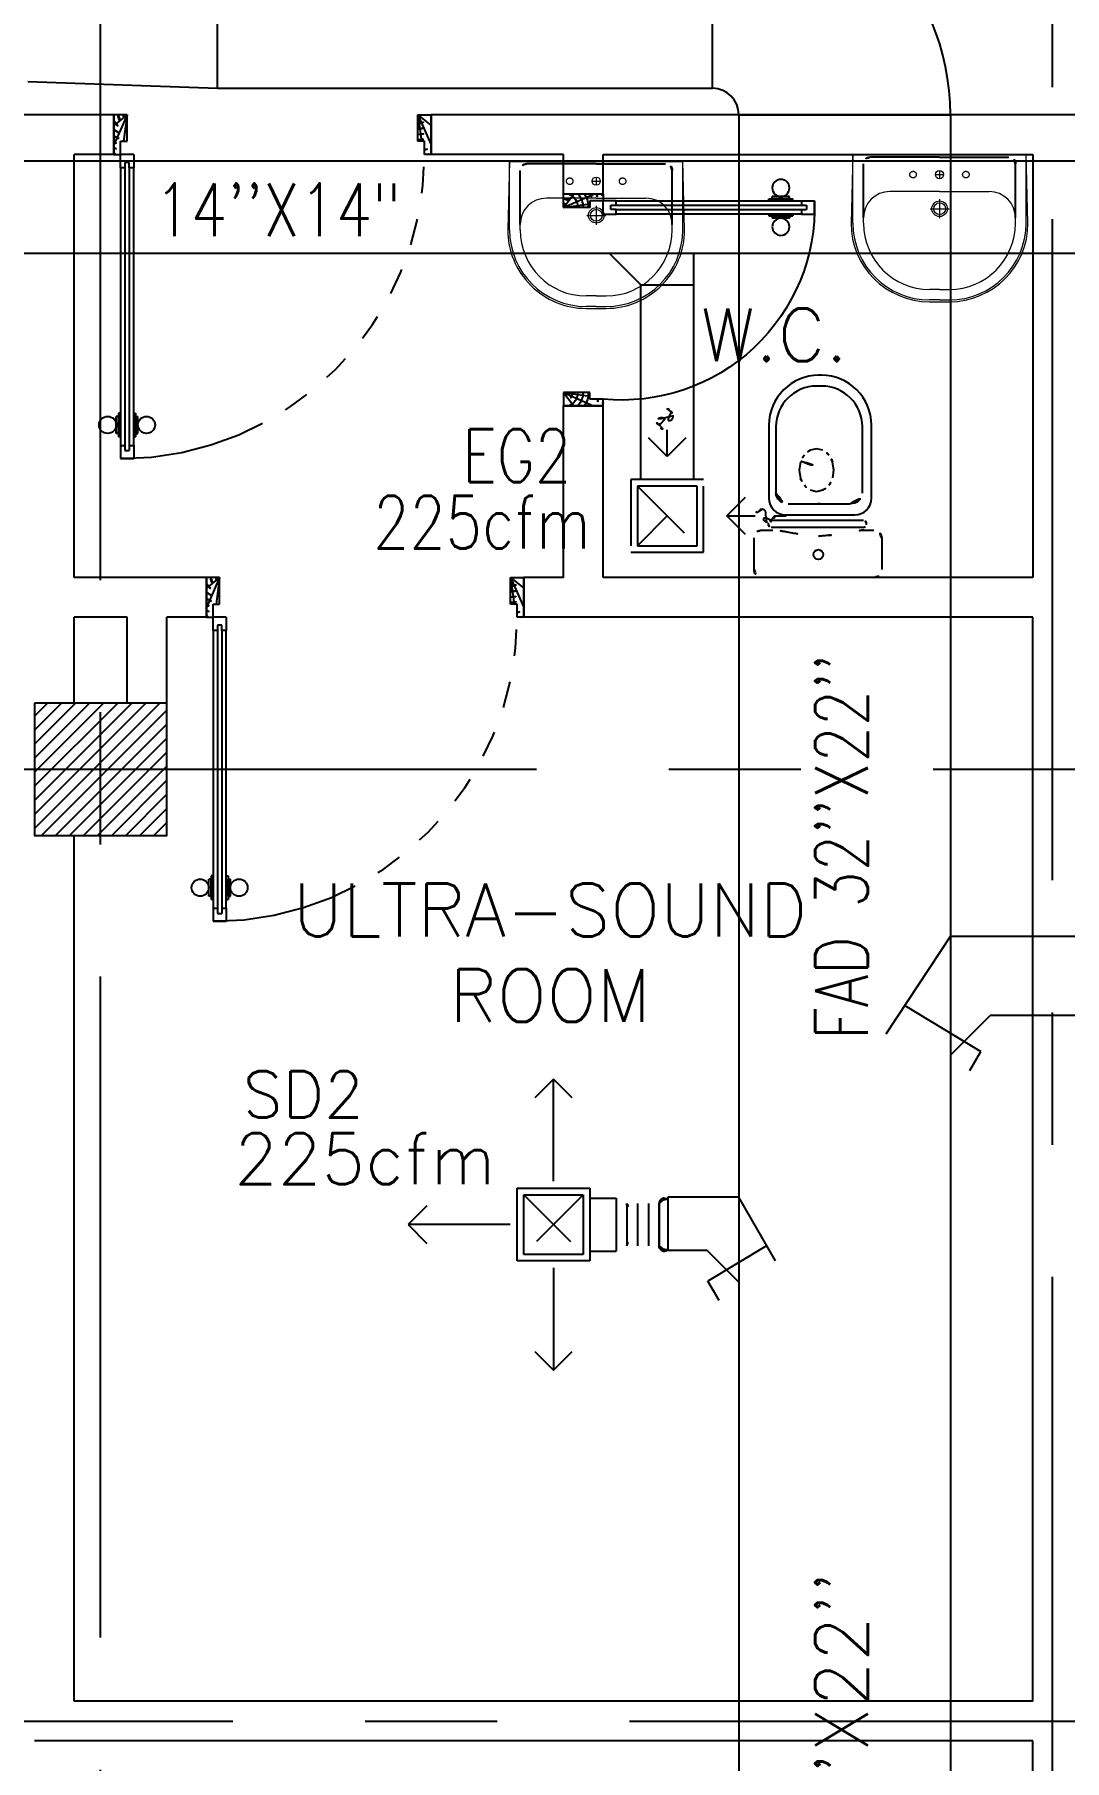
# Model space of a CAD drawing. Extents: x 417866230.2 to 417866327.8, y 43498045.5 to 43498135.4.
# Drawn here: x 417866259.55 to 417866263.44, y 43498103.77 to 43498110.3 of the extents above; entities that cross this region are included whole.
import ezdxf
from ezdxf.enums import TextEntityAlignment as Align

# ---------------------------------------------------------------- set-up
doc = ezdxf.new("R2010")
doc.units = 0
doc.header["$MEASUREMENT"] = 0
for name, pattern in [('CENTERX2', [4, 2.5, -0.5, 0.5, -0.5]), ('DASHED', [0.75, 0.5, -0.25]), ('HIDDEN', [0.375, 0.25, -0.125])]:
    doc.linetypes.add(name, pattern=pattern)
doc.layers.get('0').update_dxf_attribs({"linetype": 'CONTINUOUS'})
for name, color, linetype in [('AXES', 11, 'CENTERX2'), ('COL', 9, 'CONTINUOUS'), ('DOOR', 9, 'CONTINUOUS'), ('DUCT', 6, 'CONTINUOUS'), ('EXDUCT', 10, 'CONTINUOUS'), ('FIX', 9, 'CONTINUOUS'), ('HAT', 12, 'CONTINUOUS'), ('M-AC-FLEX', 3, 'CONTINUOUS'), ('M-EGU.', 2, 'CONTINUOUS'), ('RM-NAME', 9, 'CONTINUOUS'), ('SCD', 2, 'CONTINUOUS'), ('SUNI-FUR', 9, 'CONTINUOUS'), ('WALL', 4, 'CONTINUOUS')]:
    doc.layers.add(name, color=color, linetype=linetype)
doc.styles.add('ROMANS', font='ROMANS.shx', dxfattribs={"width": 0.6})

# ---------------------------------------------------------------- blocks, each defined once
blk = doc.blocks.new('RM1')
at = {"layer": 'RM-NAME', "style": 'ROMANS'}
for tag, p in [('ROOMNAME1', (0, 323.8095238059759)), ('ROOMNAME2', (0, 0))]:
    blk.add_attdef(tag, text='', height=200, dxfattribs=at).set_placement(p, align=Align.MIDDLE)
blk = doc.blocks.new('*X106')
at = {"color": 0}
for p, q in [((39289.62768756539, 55941.99238450858), (39763.20795319424, 56415.57265013744)), ((39289.62768756539, 55995.02539309757), (39710.17494460525, 56415.57265013744)), ((39289.62768756538, 56048.05840168655), (39657.14193601626, 56415.57265013744)), ((39289.62768756538, 56101.09141027555), (39604.10892742727, 56415.57265013744)), ((39289.62768756538, 56154.12441886454), (39551.07591883828, 56415.57265013744)), ((39289.62768756537, 56207.15742745352), (39498.04291024929, 56415.57265013744)), ((39289.62768756537, 56260.19043604251), (39445.0099016603, 56415.57265013744)), ((39289.62768756536, 56313.2234446315), (39391.9768930713, 56415.57265013744)), ((39289.62768756536, 56366.25645322049), (39338.94388448232, 56415.57265013744)), ((39316.24096178324, 55915.57265013744), (39789.6276875653, 56388.9593759195)), ((39369.27397037223, 55915.57265013744), (39789.62768756531, 56335.92636733052)), ((39422.30697896122, 55915.57265013744), (39789.62768756531, 56282.89335874153)), ((39475.33998755021, 55915.57265013744), (39789.62768756531, 56229.86035015254)), ((39528.3729961392, 55915.57265013744), (39789.62768756531, 56176.82734156356)), ((39581.40600472819, 55915.57265013744), (39789.62768756532, 56123.79433297456)), ((39634.43901331718, 55915.57265013744), (39789.62768756532, 56070.76132438557)), ((39687.47202190617, 55915.57265013744), (39789.62768756532, 56017.72831579659)), ((39740.50503049517, 55915.57265013744), (39789.62768756533, 55964.6953072076))]:
    blk.add_line(p, q, dxfattribs=at)
blk = doc.blocks.new('COL50')
at = {"layer": 'COL'}
blk.add_lwpolyline([(-249.9999999999709, 250), (-249.9999999999418, -250), (250, -250), (249.9999999999709, 250)], close=True, dxfattribs=at)
blk = doc.blocks.new('A$C3CD36B94')
at = {"layer": 'DOOR', "color": 0, "linetype": 'ByBlock'}
for p, q in [((105.9309976578224, 950.4272783513879), (55.93099765782245, 950.4272783513879)), ((55.93099765782245, 800.4272783513879), (55.93099765782245, 950.4272783513879)), ((105.9309976578224, 850.4272783513879), (105.9309976578224, 950.4272783513879)), ((805.9309976578297, 950.4272783484776), (855.9309976578297, 950.4272783484776)), ((805.9309976578297, 850.4272783484776), (805.9309976578297, 950.4272783484776)), ((855.9309976578297, 800.4272783484776), (855.9309976578297, 950.4272783484776)), ((855.9309976578297, 950.4272783484776), (855.9309976578297, 800.4272783484776)), ((80.93099765782245, 850.4272783513879), (105.9309976578224, 850.4272783513879)), ((80.93099765782245, 800.4272783513879), (80.93099765782245, 850.4272783513879)), ((830.9309976578297, 850.4272783484776), (805.9309976578297, 850.4272783484776)), ((830.9309976578297, 800.4272783484776), (830.9309976578297, 850.4272783484776)), ((55.93099765782245, 800.4272783513879), (80.93099765782245, 800.4272783513879)), ((130.9309976578224, 800.4272783513879), (80.93099765782245, 800.4272783513879)), ((80.93099765782245, 750.4272783513879), (80.93099765782245, 800.4272783513879)), ((130.9309976578224, 800.4272783513879), (130.9309976578224, 750.4272783513879)), ((855.9309976578297, 800.4272783484776), (830.9309976578297, 800.4272783484776)), ((97.93099765782245, 750.4272783513879), (80.93099765782245, 750.4272783513879)), ((113.9309976578224, 770.4272783513879), (97.93099765782245, 770.4272783513879)), ((97.93099765782245, 770.4272783513879), (97.93099765782245, 750.4272783513879)), ((113.9309976578224, 750.4272783513879), (113.9309976578224, 770.4272783513879)), ((130.9309976578224, 750.4272783513879), (113.9309976578224, 750.4272783513879)), ((64.7309976577817, 95.3848211299919), (64.7309976577817, 160.1848211299803)), ((73.7309976577817, 160.1848211299803), (64.7309976577817, 160.1848211299803)), ((73.7309976577817, 172.7848211299861), (73.7309976577817, 82.78482112998608)), ((80.93099765782245, 172.7848211299861), (73.7309976577817, 172.7848211299861)), ((73.7309976577817, 95.3848211299919), (73.7309976577817, 160.1848211299803)), ((130.9309976578224, 172.7848211299861), (138.1309976578632, 172.7848211299861)), ((138.1309976578632, 172.7848211299861), (138.1309976578632, 82.78482112998608)), ((138.1309976578632, 95.3848211299919), (138.1309976578632, 160.1848211299803)), ((138.1309976578632, 160.1848211299803), (147.1309976578632, 160.1848211299803)), ((147.1309976578632, 95.3848211299919), (147.1309976578632, 160.1848211299803)), ((73.7309976577817, 95.3848211299919), (64.7309976577817, 95.3848211299919)), ((80.93099765782245, 82.78482112998608), (73.7309976577817, 82.78482112998608)), ((130.9309976578224, 82.78482112998608), (138.1309976578632, 82.78482112998608)), ((138.1309976578632, 95.3848211299919), (147.1309976578632, 95.3848211299919)), ((80.93099765782245, 50.42727835138794), (80.93099765782245, 0.4272783513879403)), ((80.93099765782245, 50.42727835138794), (97.93099765779334, 50.42727835138794)), ((130.9309976578224, 0.4272783513879403), (80.93099765782245, 0.4272783513879403)), ((80.93099765782245, 0.4272783513879403), (130.9309976578224, 0.4272783513879403)), ((97.93099765779334, 50.42727835138794), (97.93099765779334, 30.42727835138794)), ((97.93099765782245, 30.42727835138794), (113.9309976578224, 30.42727835138794)), ((113.9309976578224, 50.42727835138794), (113.9309976578224, 30.42727835138794)), ((113.9309976578224, 50.42727835138794), (130.9309976578224, 50.42727835138794)), ((130.9309976578224, 50.42727835138794), (130.9309976572986, 0.4272783513588365))]:
    blk.add_line(p, q, dxfattribs=at)
at = {"layer": 'DOOR', "color": 9, "linetype": 'ByBlock'}
for p, q in [((105.9309976578224, 950.4272783513879), (55.93099765782245, 910.2815440355334)), ((105.9309976578224, 950.4272783513879), (55.93099765782245, 836.7173483589431)), ((105.9309976578224, 950.4272783513879), (92.5737116143282, 850.4272783513879)), ((805.9309976578297, 950.4272783484776), (819.288283701324, 850.4272783484776)), ((805.9309976578297, 950.4272783484776), (855.9309976578297, 836.7173483560327)), ((805.9309976578297, 950.4272783484776), (855.9309976578297, 910.2815440326231))]:
    blk.add_line(p, q, dxfattribs=at)
at = {"layer": 'DOOR', "linetype": 'ByBlock'}
for p, q in [((80.93099765782245, 750.4272783513879), (80.93099765782245, 50.42727835138794)), ((97.93099765782245, 750.4272783513879), (97.93099765779334, 50.42727835138794)), ((113.9309976578224, 750.4272783513879), (113.9309976578224, 50.42727835138794)), ((130.9309976578224, 50.42727835138794), (130.9309976578224, 750.4272783513879))]:
    blk.add_line(p, q, dxfattribs=at)
at = {"layer": 'DOOR', "color": 0, "linetype": 'ByBlock'}
for centre in [(32.40005344280507, 127.7848211299861), (179.4619418727816, 127.7848211299861)]:
    blk.add_circle(centre, 32.39999999998526, dxfattribs=at)
at = {"layer": 'DOOR', "color": 9, "linetype": 'ByBlock'}
for centre, radius, start, end in [((105.9309976578224, 950.4272783513879), 54.40195781277725, 203.2073828919768, 270), ((105.9309976578224, 950.4272783513879), 34.40195781277725, 180, 270), ((105.9309976578224, 950.4272783513879), 14.40195781277725, 180, 270), ((805.9309976578297, 950.4272783484776), 34.40195781277725, 270, 0), ((805.9309976578297, 950.4272783484776), 14.40195781277725, 270, 0), ((805.9309976578297, 950.4272783484776), 54.40195781277725, 270, 336.7926171080232), ((105.9309976578224, 950.4272783513879), 74.40195781277725, 227.776426416831, 270), ((105.9309976578224, 950.4272783513879), 94.40195781277725, 238.0181880330829, 270), ((805.9309976578297, 950.4272783484776), 74.40195781277725, 270, 312.223573583169), ((805.9309976578297, 950.4272783484776), 94.40195781277725, 270, 301.9818119669171), ((105.9309976578224, 950.4272783513879), 114.4019578127773, 244.083841882062, 257.3774258712913), ((105.9309976578224, 950.4272783513879), 134.4019578127773, 248.1598493930305, 259.2800236451594), ((105.9309976578224, 950.4272783513879), 154.4019578127773, 251.1052885492919, 256.2857707775487), ((805.9309976578297, 950.4272783484776), 134.4019578127773, 280.7199763548406, 291.8401506069695), ((805.9309976578297, 950.4272783484776), 154.4019578127773, 283.7142292224513, 288.894711450708)]:
    blk.add_arc(centre, radius, start, end, dxfattribs=at)
at = {"layer": 'DOOR', "linetype": 'HIDDEN', "ltscale": 0.5}
blk.add_arc((105.9309976578152, 728.5522783511387), 728.5540581347677, 268.0335354317036, 5.661685100076586, dxfattribs=at)
blk = doc.blocks.new('DOOR100')
at = {"layer": 'DOOR', "color": 7, "linetype": 'ByBlock'}
for p, q in [((-75.00000000011642, 1250), (-74.99999999959255, 1300.000000000029)), ((-75.00000000011642, 1300), (-25.00000000011642, 1300)), ((-25.00000000011642, 1300), (-75.00000000011642, 1300)), ((-58.00000000011642, 1250), (-75.00000000011642, 1250)), ((-58.00000000011642, 1250), (-58.00000000011642, 1270)), ((-42.00000000011642, 1270), (-58.00000000011642, 1270)), ((-42.00000000011642, 1250), (-42.00000000011642, 1270)), ((-25.00000000011642, 1250), (-42.00000000011642, 1250)), ((-25.00000000011642, 1250), (-25.00000000011642, 1300)), ((-91.20000000018626, 1205.042457221396), (-91.20000000018626, 1140.242457221408)), ((-82.20000000018626, 1205.042457221396), (-91.20000000018626, 1205.042457221396)), ((-82.20000000018626, 1127.642457221402), (-82.20000000018626, 1217.642457221402)), ((-75.00000000011642, 1217.642457221402), (-82.20000000018626, 1217.642457221402)), ((-82.20000000018626, 1205.042457221396), (-82.20000000018626, 1140.242457221408)), ((-25.00000000011642, 1217.642457221402), (-17.80000000004657, 1217.642457221402)), ((-17.80000000004657, 1127.642457221402), (-17.80000000004657, 1217.642457221402)), ((-17.80000000004657, 1205.042457221396), (-17.80000000004657, 1140.242457221408)), ((-17.80000000004657, 1205.042457221396), (-8.800000000046566, 1205.042457221396)), ((-8.800000000046566, 1205.042457221396), (-8.800000000046566, 1140.242457221408)), ((-82.20000000018626, 1140.242457221408), (-91.20000000018626, 1140.242457221408)), ((-75.00000000011642, 1127.642457221402), (-82.20000000018626, 1127.642457221402)), ((-25.00000000011642, 1127.642457221402), (-17.80000000004657, 1127.642457221402)), ((-17.80000000004657, 1140.242457221408), (-8.800000000046566, 1140.242457221408)), ((-75, 200), (-58, 200)), ((-75, 150), (-75, 200)), ((-58, 200), (-58, 180)), ((-42, 200), (-25, 200)), ((-42, 180), (-42, 200)), ((-25, 200), (-25, 150)), ((-1200, 0), (-1200, 150)), ((-1200, 150), (-1175, 150)), ((-1200, 150), (-1200, 0)), ((-1175, 150), (-1175, 100)), ((-75, 150), (-25, 150)), ((-58, 180), (-42, 180)), ((0, 150), (-25, 150)), ((-25, 150), (-25, 100)), ((0, 0), (0, 150)), ((0, 150), (0, 0)), ((-1150, 0), (-1200, 113.7099299924448)), ((-1175, 100), (-1150, 100)), ((-1150, 0), (-1163.357286043465, 100)), ((-1150, 100), (-1150, 0)), ((-50, 0), (0, 113.7099299924448)), ((-50, 100), (-50, 0)), ((-50, 0), (-36.64271395653486, 100)), ((-25, 100), (-50, 100)), ((-1150, 0), (-1200, 40.1457343158545)), ((-1150, 0), (-1200, 0)), ((-50, 0), (0, 40.1457343158545)), ((-50, 0), (0, 0))]:
    blk.add_line(p, q, dxfattribs=at)
at = {"layer": 'DOOR', "linetype": 'ByBlock'}
for p, q in [((-75.00000000011642, 1250), (-75, 200)), ((-58, 200), (-58.00000000011642, 1250)), ((-42, 200), (-42.00000000011642, 1250)), ((-25, 200), (-25.00000000011642, 1250))]:
    blk.add_line(p, q, dxfattribs=at)
at = {"layer": 'DOOR', "color": 7, "linetype": 'ByBlock'}
for centre in [(-123.5309442150756, 1172.642457221402), (23.53094421490096, 1172.642457221402)]:
    blk.add_circle(centre, 32.39999999998526, dxfattribs=at)
at = {"layer": 'DOOR', "linetype": 'HIDDEN', "ltscale": 0.5}
blk.add_arc((-24.99999999965075, 149.9999999994106), 1150.000000000618, 90, 179.9999999995831, dxfattribs=at)
at = {"layer": 'DOOR', "color": 7, "linetype": 'ByBlock'}
for centre, radius, start, end in [((-1150, 0), 154.4019578127773, 103.7142292212167, 108.8947114515936), ((-1150, 0), 134.4019578127773, 100.7199763555959, 111.8401506085482), ((-50, 0), 134.4019578127773, 68.15984939145177, 79.28002364440412), ((-50, 0), 154.4019578127773, 71.10528854840643, 76.28577077878333), ((-1150, 0), 94.40195781277725, 90, 121.981811965689), ((-1150, 0), 74.40195781277725, 90, 132.2235735847074), ((-50, 0), 94.40195781277725, 58.01818803431096, 90), ((-50, 0), 74.40195781277725, 47.7764264152926, 90), ((-50, 0), 114.4019578127773, 64.0838418833441, 77.3774258719247), ((-1150, 0), 54.40195781277725, 90, 156.7926171089788), ((-1150, 0), 34.40195781277725, 90, 180), ((-1150, 0), 14.40195781277725, 90, 180), ((-50, 0), 54.40195781277725, 23.20738289102122, 90), ((-50, 0), 34.40195781277725, 0, 90), ((-50, 0), 14.40195781277725, 0, 90)]:
    blk.add_arc(centre, radius, start, end, dxfattribs=at)
blk = doc.blocks.new('A$C49F1192B')
at = {"layer": 'DOOR', "color": 0, "linetype": 'ByBlock', "xscale": -1, "rotation": 270}
blk.add_blockref('DOOR100', (4.404137143865228e-05, 1200.000004766945), dxfattribs=at)
blk = doc.blocks.new('2')
at = {"layer": 'SUNI-FUR', "linetype": 'Continuous'}
for p, q in [((0.01586993300588802, 0.7240514631848782), (-0.003399953944608569, 0.7240514631848782)), ((0.01369644649093971, 0.7649965465534478), (0.004058061924297363, 0.7649965465534478)), ((-0.1849419380305335, 0.5759965465404093), (-0.1849419380305335, 0.2998392476001754)), ((-0.1587213195743971, 0.5701514632091857), (-0.1587213195743971, 0.3197364169755019)), ((0.1683485673856921, 0.3197364169755019), (0.1683485673856921, 0.5701514632091857)), ((0.2026964464457706, 0.2998392476001754), (0.2026964464457706, 0.5759965465404093)), ((-0.004991667286958545, 0.4871901184669696), (-0.02923569548875093, 0.4813353547360748)), ((0.0192523609730415, 0.4813353547360748), (-0.004991667286958545, 0.4871901184669696)), ((-0.06511995132314041, 0.438015078951139), (-0.07027529674815014, 0.406353022379335)), ((-0.07027529674815014, 0.406353022379335), (-0.06511995132314041, 0.3746909658657387)), ((0.06029196223244071, 0.406353022379335), (0.05513661680743098, 0.438015078951139)), ((0.05651881080120802, 0.37721454288112), (0.06029196223244071, 0.406353022379335)), ((-0.02923569548875093, 0.3313706900808029), (-0.004991667286958545, 0.3255159262917005)), ((-0.004991667286958545, 0.3255159262917005), (0.0192523609730415, 0.3313706900808029)), ((-0.1129236490814947, 0.279236416972708), (0.008447733765933663, 0.279236416972708)), ((0.001179514045361429, 0.279236416972708), (0.1225508969509974, 0.279236416972708)), ((0.008447733765933663, 0.279236416972708), (0.001179514045361429, 0.279236416972708)), ((-0.1863134838058613, 0.1994426814489998), (-0.1863134838058613, 0.207623072899878)), ((-0.1763134838547558, 0.2176230729091913), (0.1723799708415754, 0.2176230729091913)), ((-0.1219419380649924, 0.2368392476346344), (0.008877254207618535, 0.2368392476346344)), ((0.008877254207618535, 0.2368392476346344), (0.1396964464802295, 0.2368392476346344)), ((0.1823799708508886, 0.207623072899878), (0.1823799708508886, 0.1994426814489998)), ((-0.2413386335829273, 0.03000000002793968), (-0.2413386335829273, 0.1497556719114073)), ((-0.2113386335549876, 0.1797556718811393), (-0.1698514077579603, 0.1797556718811393)), ((0.1723799708415754, 0.1894426814396866), (-0.1763134838547558, 0.1894426814396866)), ((0.174295628850814, 0.1797556718811393), (0.2113386335549876, 0.1797556718811393)), ((0.174295628850814, 0.1797556718811393), (0.174295628850814, 0.1797556718811393)), ((0.2413386335829273, 0.1497556719114073), (0.2413386335829273, 0.03000000002793968)), ((0.2113386335549876, 0), (-0.2113386335549876, 0))]:
    blk.add_line(p, q, dxfattribs=at)
blk.add_circle((0.001867319806478918, 0.08715154903620714), 0.01844911948801631, dxfattribs=at)
for centre, radius, start, end in [((0.004058061982505023, 0.5759965465185815), 0.188999999999993, 90, 180), ((-0.004821319540496916, 0.5701514631873579), 0.1539000000000073, 90, 180), ((0.01369644649093971, 0.5759965465185815), 0.188999999999993, 0, 90), ((0.01444856740999967, 0.5701514631873579), 0.153899999999993, 0, 90), ((0.01262005895841867, 0.4120097413324402), 0.08197430562132146, 141.0758329047702, 161.5040472320808), ((0.001867319806478918, 0.4206935990150669), 0.06815291695187498, 117.1531819109067, 141.0758329047702), ((-0.01185065426398069, 0.4206935990150669), 0.0681529169518555, 38.92416709522983, 62.84681808909329), ((-0.0226033934741281, 0.4120097413324402), 0.08197430562146578, 18.49595276791924, 38.92416709522983), ((-0.007398245914373547, 0.5367156304782839), 0.1117393783794824, 239.4233663566973, 302.9161928242899), ((0.01262005895841867, 0.4006963034407818), 0.08197430562123757, 198.4959527679192, 218.9241670952298), ((0.001867319806478918, 0.3920124456999474), 0.06815291695181107, 218.9241670952298, 242.8468180890933), ((-0.01185065426398069, 0.3920124456999474), 0.06815291695186233, 297.1531819109067, 321.0758329047702), ((-0.02891512861242518, 0.4057936288081692), 0.09008730301880828, 321.0758329047702, 341.5040472320808), ((-0.1219419380067848, 0.2998392475783476), 0.06299999999998818, 180, 270), ((-0.1155724843265489, 0.3223852521987283), 0.04323006255685492, 183.512884218924, 273.5128842222272), ((0.1251997321960516, 0.3223852521987283), 0.0432300625568558, 266.4871157777728, 356.4871157810761), ((0.1396964464802295, 0.2998392475783476), 0.06300000000000239, 270, 0), ((-0.1763134837965481, 0.2076230728780502), 0.009999999999990905, 90, 180), ((-0.1763134837965481, 0.1994426814271719), 0.009999999999990905, 180, 270), ((0.1723799708415754, 0.2076230728780502), 0.009999999999990905, 0, 90), ((0.1723799708415754, 0.1994426814271719), 0.009999999999990905, 270, 0), ((-0.2113386335549876, 0.1497556718895794), 0.03000000000000114, 90, 180), ((-0.201495008834172, -0.2522749031413696), 0.4331878752279706, 79.75351724643748, 85.81091440166185), ((0.07455921586370096, 1.126039995382598), 0.9726108583208661, 258.1938418534581, 265.7347367246473), ((-0.0701149947126396, 1.126039995382598), 0.9726108583213001, 274.2652632753527, 281.8061581465419), ((0.2059392299852334, -0.2522749031413696), 0.4331878752279718, 94.18908559833814, 100.2464827535625), ((0.2113386336131953, 0.1497556718895794), 0.03000000000000114, 0, 90), ((-0.2113386335549876, 0.0300000000061118), 0.03000000000000114, 180, 270), ((0.2113386336131953, 0.0300000000061118), 0.03000000000000114, 270, 0)]:
    blk.add_arc(centre, radius, start, end, dxfattribs=at)
blk = doc.blocks.new('LAV-003')
at = {"layer": 'FIX', "linetype": 'ByBlock'}
blk.add_line((-327.5, -25), (327.5, -25), dxfattribs=at)
at = {"layer": 'FIX', "linetype": 'Continuous', "lineweight": 20}
for p, q in [((-327.5, -285), (-327.5, -25)), ((327.5, -285), (327.5, -25)), ((0, -165), (-187.4999999999418, -165)), ((0, -165), (187.4999999999418, -165)), ((-287.5, -284.9999999999854), (-287.4999999999418, -264.9999999998545)), ((287.5, -284.9999999999854), (287.4999999999418, -264.9999999998545)), ((0, -535), (-37.5, -535)), ((0, -575), (-37.5, -575)), ((0, -535), (37.5, -535)), ((0, -575), (37.5, -575))]:
    blk.add_line(p, q, dxfattribs=at)
at = {"layer": 'FIX', "linetype": 'ByBlock', "ltscale": 0.3}
for p, q in [((-287.4999999999418, -264.999999999709), (-287.499999999709, -59.99999999749707)), ((-5.820766091346741e-11, -34.99999999755528), (-262.499999999709, -34.99999999752617)), ((5.820766091346741e-11, -34.99999999755528), (262.499999999709, -34.99999999752617)), ((287.4999999999418, -264.999999999709), (287.499999999709, -59.99999999749707))]:
    blk.add_line(p, q, dxfattribs=at)
at = {"layer": 'FIX', "lineweight": 20}
for p, q in [((-15.61226091062417, -100.9398738824166), (15.48742383631179, -100.9398738824166)), ((-2.491287887096405e-08, -85.39003150164353), (-2.491287887096405e-08, -116.4897162631896))]:
    blk.add_line(p, q, dxfattribs=at)
at = {"layer": 'FIX', "linetype": 'DASHED', "lineweight": 20, "ltscale": 0.04}
for p, q in [((0, -193.8699674672098), (0, -266.1300325327902)), ((-35.66062099515693, -230.4694115376333), (36.59944407042349, -230.4694115376333))]:
    blk.add_line(p, q, dxfattribs=at)
at = {"layer": 'FIX', "linetype": 'Continuous', "lineweight": 20}
blk.add_lwpolyline([(294.805849117809, -25.00000000005821), (-5.820766091346741e-11, -25), (-327.5, -25), (-334.5, -284.9999999999854, 0.414213562373095), (-37.5, -582), (0, -581.9999999982538), (37.5, -582, 0.414213562373095), (334.5, -285), (327.5, -25), (5.820766091346741e-11, -25)], format="xyb", dxfattribs=at)
at = {"layer": 'FIX', "linetype": 'HIDDEN', "lineweight": 20, "ltscale": 0.05}
for centre in [(-100, -100.9398738824166), (99.99999997508712, -100.9398738824166)]:
    blk.add_circle(centre, 12.43987389819046, dxfattribs=at)
at = {"layer": 'FIX', "lineweight": 20}
for centre, radius in [((-2.491287887096405e-08, -100.9398738824166), 15.54984237273808), ((0.4694115376332775, -230), 29.5), ((0.4694115376332775, -230), 22.5)]:
    blk.add_circle(centre, radius, dxfattribs=at)
at = {"layer": 'FIX', "linetype": 'ByBlock', "ltscale": 0.3}
for centre, start, end in [((-262.499999999709, -59.99999999752617), 90, 180), ((262.499999999709, -59.99999999752617), 0, 90)]:
    blk.add_arc(centre, 25, start, end, dxfattribs=at)
at = {"layer": 'FIX', "linetype": 'Continuous', "lineweight": 20}
for centre, radius, start, end in [((-187.4999999999418, -265), 100, 90, 180), ((187.4999999999418, -265), 100, 0, 90), ((-37.5, -285), 290, 180, 270), ((-37.5, -285), 250, 180, 270), ((37.5, -285), 290, 270, 0), ((37.5, -285), 250, 270, 0)]:
    blk.add_arc(centre, radius, start, end, dxfattribs=at)

msp = doc.modelspace()

# ---------------------------------------------------------------- linework, layer by layer
at = {"layer": 'AXES'}
for p, q in [((417866259.7968633, 43498056.23778734), (417866259.7968633, 43498134.71525928)), ((417866263.3968632, 43498063.10208099), (417866263.3968632, 43498121.92208099)), ((417866230.9454184, 43498107.52208099), (417866300.0368633, 43498107.52208099)), ((417866241.7968633, 43498103.92208099), (417866300.0368633, 43498103.92208099))]:
    msp.add_line(p, q, dxfattribs=at)
at = {"layer": 'DUCT'}
for p, q in [((417866260.2383368, 43498110.09765045), (417866260.2383368, 43498110.89765044)), ((417866262.110471, 43498110.09765045), (417866262.110471, 43498110.89765044)), ((417866259.5211831, 43498110.12265044), (417866260.2383368, 43498110.09765045)), ((417866260.2383368, 43498110.09765045), (417866262.110471, 43498110.09765045)), ((417866262.210471, 43498109.99765044), (417866262.210471, 43498099.04440077)), ((417866262.210471, 43498109.99765044), (417866263.010471, 43498109.99708098)), ((417866263.010471, 43498109.99765044), (417866263.010471, 43498102.77776992)), ((417866263.010471, 43498106.89046623), (417866262.7665043, 43498106.51981664)), ((417866263.010471, 43498106.89046624), (417866265.649501, 43498106.89046624)), ((417866262.8380715, 43498106.62854615), (417866263.1259345, 43498106.45476548)), ((417866263.010471, 43498106.44046624), (417866263.160471, 43498106.59046624)), ((417866265.649501, 43498106.59046624), (417866263.160471, 43498106.59046624)), ((417866263.0842894, 43498106.38263413), (417866263.1259345, 43498106.45476548)), ((417866261.9413524, 43498105.90334464), (417866261.9413524, 43498105.70334464)), ((417866262.2093183, 43498105.90334464), (417866261.9413524, 43498105.90334464)), ((417866262.2093183, 43498105.90334464), (417866262.348411, 43498105.66242898)), ((417866261.9413524, 43498105.70334464), (417866262.0893183, 43498105.70334464)), ((417866262.2093183, 43498105.58334464), (417866262.0893183, 43498105.70334464)), ((417866262.3154811, 43498105.71946525), (417866262.0938548, 43498105.5856711)), ((417866262.1354998, 43498105.51353975), (417866262.0938548, 43498105.5856711))]:
    msp.add_line(p, q, dxfattribs=at)
for radius in [0.9, 0.1]:
    msp.add_arc((417866262.110471, 43498109.99765044), radius, 0, 90, dxfattribs=at)
at = {"layer": 'EXDUCT', "linetype": 'Continuous'}
for p, q in [((417866255.8500507, 43498109.82367202), (417866265.0176368, 43498109.82367202)), ((417866255.8500507, 43498109.47367202), (417866265.0176368, 43498109.47367202)), ((417866261.719877, 43498109.47367202), (417866261.8398771, 43498109.35367202)), ((417866262.0398771, 43498108.61757416), (417866262.0398771, 43498109.47367202)), ((417866261.8398771, 43498108.61757416), (417866261.8398771, 43498109.35367202)), ((417866261.8398771, 43498109.35367202), (417866262.039877, 43498109.35367202))]:
    msp.add_line(p, q, dxfattribs=at)
at = {"layer": 'M-AC-FLEX', "color": 11}
for p, q in [((417866261.7868359, 43498105.8802355), (417866261.7868359, 43498105.72013991)), ((417866261.8275694, 43498105.8802355), (417866261.8275694, 43498105.72013991)), ((417866261.8275695, 43498105.8802355), (417866261.8275695, 43498105.72013991)), ((417866261.8683028, 43498105.8802355), (417866261.8683028, 43498105.72013991)), ((417866261.8683031, 43498105.8802355), (417866261.8683031, 43498105.72013991)), ((417866261.9090366, 43498105.8802355), (417866261.9090366, 43498105.72013991)), ((417866261.9090366, 43498105.8802355), (417866261.9090366, 43498105.72013991)), ((417866261.9090399, 43498105.71978281), (417866261.9090399, 43498105.87987842)), ((417866261.9090399, 43498105.71978281), (417866261.9090399, 43498105.87987842))]:
    msp.add_line(p, q, dxfattribs=at)
at = {"layer": 'M-AC-FLEX'}
for points in [[(417866261.7468099, 43498105.87951102, 0.004509969774748916), (417866261.7468132, 43498105.87987842, -1.018005099723095), (417866261.7868325, 43498105.87987842)], [(417866261.7868359, 43498105.87951102, -0.004509969774748916), (417866261.7868325, 43498105.87987842, 1.018005099723095), (417866261.7468132, 43498105.87987842)], [(417866261.7868357, 43498105.8802355, 1), (417866261.8275693, 43498105.8802355, -0.9999999999999997), (417866261.868303, 43498105.8802355)], [(417866261.8275693, 43498105.8802355, -1), (417866261.868303, 43498105.8802355)], [(417866261.9090367, 43498105.8802355, -1), (417866261.868303, 43498105.8802355, 0.9999999999999997), (417866261.8275693, 43498105.8802355)], [(417866261.868303, 43498105.8802355, 1), (417866261.8275693, 43498105.8802355)], [(417866261.9090366, 43498105.87951102, 0.004509976148642391), (417866261.9090398, 43498105.87987842, -0.6306858945346684), (417866261.9413524, 43498105.89602011, -0.6306858945346684)], [(417866261.9413524, 43498105.89602011, 0.6306858945346684), (417866261.9090398, 43498105.87987842)], [(417866261.7868357, 43498105.8802355, 0.4123322109656019), (417866261.8070717, 43498105.85986914, 0.4123322109656019)], [(417866261.8275693, 43498105.8802355, -1), (417866261.7868357, 43498105.8802355)], [(417866261.868303, 43498105.8802355, 1), (417866261.9090367, 43498105.8802355)], [(417866261.74681, 43498105.72013991, 0.9998379277357049), (417866261.7868357, 43498105.71942573)], [(417866261.74681, 43498105.72013991, 0.9998379277357049), (417866261.7868357, 43498105.71942573)], [(417866261.7868357, 43498105.72013991, -0.9998379277357049), (417866261.74681, 43498105.71942573)], [(417866261.7868357, 43498105.72013991, -0.9998379277357049), (417866261.74681, 43498105.71942573)], [(417866261.7868359, 43498105.72015021, 0.004509969774748916), (417866261.7868325, 43498105.71978282, -0.008922227067377475), (417866261.7868325, 43498105.71906864)], [(417866261.7868357, 43498105.71942573, 0.004461024754221227), (417866261.7868325, 43498105.71978282)], [(417866261.7868325, 43498105.71978282, -0.008922204748517097), (417866261.7868325, 43498105.71906864)], [(417866261.7868357, 43498105.71942573, 0.004461024754221227), (417866261.7868325, 43498105.71978282)], [(417866261.7868357, 43498105.72013991, -1), (417866261.8275693, 43498105.72013991, 0.9999999999999997), (417866261.868303, 43498105.72013991)], [(417866261.7868357, 43498105.72013991, -0.4123322109656019), (417866261.8070717, 43498105.74050627, -0.4123322109656019)], [(417866261.9090367, 43498105.72013991, 1), (417866261.868303, 43498105.72013991, -0.9999999999999997), (417866261.8275693, 43498105.72013991)], [(417866261.9090367, 43498105.72013991, 0.6305826428654951), (417866261.9413524, 43498105.70399737, 0.6305826428654951)], [(417866261.9090367, 43498105.72013991, 0.6305826428654951), (417866261.9413524, 43498105.70399737, 0.6305826428654951)], [(417866261.9090366, 43498105.72015021, -0.004509969774748916), (417866261.9090398, 43498105.71978282, 0.008922227067377475), (417866261.9090398, 43498105.71906864)], [(417866261.9090398, 43498105.71978282, 0.008922204748517097), (417866261.9090398, 43498105.71906864)], [(417866261.9090367, 43498105.71942573, -0.004461024754221227), (417866261.9090398, 43498105.71978282)], [(417866261.9090367, 43498105.71942573, -0.004461024754221227), (417866261.9090398, 43498105.71978282)], [(417866261.9413524, 43498105.70399746, -0.6181868565246933), (417866261.9090367, 43498105.71942573)], [(417866261.9413524, 43498105.70399746, -0.6181868565246933), (417866261.9090367, 43498105.71942573)]]:
    msp.add_lwpolyline(points, format="xyb", dxfattribs=at)
at = {"layer": 'M-EGU.'}
for p, q in [((417866261.939877, 43498108.70507415), (417866261.8691664, 43498108.77578483)), ((417866261.939877, 43498108.70507415), (417866261.939877, 43498108.80613668)), ((417866262.0105878, 43498108.77578483), (417866261.939877, 43498108.70507415)), ((417866261.827377, 43498108.59257415), (417866261.827377, 43498108.36757416)), ((417866262.052377, 43498108.59257415), (417866261.827377, 43498108.59257415)), ((417866262.052377, 43498108.36757416), (417866262.052377, 43498108.59257415)), ((417866262.1648771, 43498108.48007415), (417866262.2355877, 43498108.55078483)), ((417866262.1648771, 43498108.48007415), (417866262.2717339, 43498108.48007415)), ((417866262.2355877, 43498108.40936347), (417866262.1648771, 43498108.48007415)), ((417866262.3468789, 43498108.48007415), (417866262.389877, 43498108.48007415)), ((417866261.827377, 43498108.36757416), (417866262.052377, 43498108.36757416)), ((417866261.5093132, 43498106.34983062), (417866261.4386026, 43498106.27911994)), ((417866261.5800239, 43498106.27911994), (417866261.5093132, 43498106.34983062)), ((417866261.5093132, 43498105.96364825), (417866261.5093132, 43498106.34983062)), ((417866261.3718132, 43498105.93733062), (417866261.6468133, 43498105.93733062)), ((417866261.3718132, 43498105.66233062), (417866261.3718132, 43498105.93733062)), ((417866261.6468133, 43498105.93733062), (417866261.6468133, 43498105.66233062)), ((417866261.6468133, 43498105.89983062), (417866261.7468132, 43498105.89983062)), ((417866261.7468132, 43498105.89983062), (417866261.7468132, 43498105.69983062)), ((417866261.0300239, 43498105.8705413), (417866260.9593133, 43498105.79983062)), ((417866260.9593133, 43498105.79983062), (417866261.0300239, 43498105.72911994)), ((417866261.3454956, 43498105.79983062), (417866260.9593133, 43498105.79983062)), ((417866261.6468133, 43498105.69983062), (417866261.7468132, 43498105.69983062)), ((417866261.6468133, 43498105.66233062), (417866261.3718132, 43498105.66233062)), ((417866261.5093132, 43498105.63601299), (417866261.5093132, 43498105.24983062)), ((417866261.4386026, 43498105.3205413), (417866261.5093132, 43498105.24983062)), ((417866261.5093132, 43498105.24983062), (417866261.5800239, 43498105.3205413))]:
    msp.add_line(p, q, dxfattribs=at)
at = {"layer": 'M-EGU.', "linetype": 'HIDDEN'}
for p, q in [((417866261.802377, 43498108.61757416), (417866261.802377, 43498108.34257415)), ((417866262.077377, 43498108.61757416), (417866261.802377, 43498108.61757416)), ((417866261.827377, 43498108.59257415), (417866262.052377, 43498108.36757416)), ((417866262.077377, 43498108.34257415), (417866262.077377, 43498108.61757416)), ((417866261.802377, 43498108.34257415), (417866262.077377, 43498108.34257415)), ((417866261.6218132, 43498105.91233062), (417866261.3968133, 43498105.68733062)), ((417866261.3968133, 43498105.91233062), (417866261.6218132, 43498105.68733062)), ((417866261.3968133, 43498105.91233062), (417866261.6218132, 43498105.91233062)), ((417866261.3968133, 43498105.68733062), (417866261.3968133, 43498105.91233062)), ((417866261.6218132, 43498105.91233062), (417866261.6218132, 43498105.68733062)), ((417866261.6218132, 43498105.68733062), (417866261.3968133, 43498105.68733062))]:
    msp.add_line(p, q, dxfattribs=at)
at = {"layer": 'M-EGU.'}
for points in [[(417866261.939877, 43498108.88575559, -0.1324001419046424), (417866261.9559652, 43498108.87461369, -0.15664048728736), (417866261.9623137, 43498108.85921595, -0.7366118572675341), (417866261.9308428, 43498108.84659691, 0.7742319307937748), (417866261.9004296, 43498108.83267631, 0.2033489946306821), (417866261.9141573, 43498108.81160133, 0.1938082075567039), (417866261.939877, 43498108.80613668)], [(417866262.3468789, 43498108.48007415, -0.1878616880635112), (417866262.3355139, 43498108.46163701, -0.2026446714702415), (417866262.3159368, 43498108.45669809, -0.6169147816705048), (417866262.3078397, 43498108.48175832, 0.6687084752237648), (417866262.2982557, 43498108.50535409, 0.1942850651709176), (417866262.280318, 43498108.49823857, 0.1860514396155063), (417866262.2717339, 43498108.48007415)]]:
    msp.add_lwpolyline(points, format="xyb", dxfattribs=at)
at = {"layer": 'SCD', "color": 2}
msp.add_line((417866261.939877, 43498108.48007415), (417866261.827377, 43498108.36757416), dxfattribs=at)
at = {"layer": 'WALL'}
for p, q in [((417866259.8468623, 43498109.99708098), (417866259.3968642, 43498109.99708098)), ((417866259.8468633, 43498109.84708098), (417866259.8468623, 43498109.99708098)), ((417866261.0468633, 43498109.84708858), (417866261.0468623, 43498109.99708857)), ((417866265.7468642, 43498109.997082), (417866261.0468623, 43498109.99708351)), ((417866261.0468633, 43498109.84708352), (417866261.0468623, 43498109.99708351)), ((417866259.8468633, 43498109.84708098), (417866259.6968632, 43498109.84708098)), ((417866259.6968632, 43498108.24708284), (417866259.6968632, 43498109.84708098)), ((417866261.5468634, 43498109.84708154), (417866261.046864, 43498109.84708051)), ((417866261.5468634, 43498109.6970825), (417866261.5468634, 43498109.84708154)), ((417866261.6968634, 43498109.69708243), (417866261.6968634, 43498109.84708154)), ((417866261.6968634, 43498109.84708154), (417866263.3218632, 43498109.84708098)), ((417866263.3218632, 43498109.84708098), (417866263.3218625, 43498108.24708098)), ((417866261.6968634, 43498109.69708156), (417866261.5468634, 43498109.6970825)), ((417866261.6968634, 43498109.69708243), (417866261.5468634, 43498109.6970825)), ((417866261.6968634, 43498108.89708155), (417866261.5468634, 43498108.89708251)), ((417866261.5468634, 43498108.24708251), (417866261.5468634, 43498108.89708251)), ((417866261.6968634, 43498108.89708243), (417866261.5468634, 43498108.89708251)), ((417866261.6968634, 43498108.24708243), (417866261.6968634, 43498108.89708243)), ((417866260.1968634, 43498108.24708258), (417866259.6968632, 43498108.24708284)), ((417866260.1968634, 43498108.09708259), (417866260.1968634, 43498108.24708258)), ((417866261.3968634, 43498108.09708259), (417866261.3968634, 43498108.24708258)), ((417866261.5468634, 43498108.24708251), (417866261.3968634, 43498108.24708258)), ((417866263.3218625, 43498108.24708098), (417866261.6968634, 43498108.24708243)), ((417866259.6968632, 43498107.77208099), (417866259.6968632, 43498108.09708284)), ((417866259.8968634, 43498108.09708273), (417866259.6968632, 43498108.09708284)), ((417866259.8968632, 43498107.77208106), (417866259.8968634, 43498108.09708273)), ((417866260.0468633, 43498107.77208099), (417866260.0468634, 43498108.09708266)), ((417866260.1968634, 43498108.09708259), (417866260.0468634, 43498108.09708266)), ((417866263.3218632, 43498108.09708098), (417866261.3968634, 43498108.09708259)), ((417866263.3218632, 43498103.99708098), (417866263.3218632, 43498108.09708098)), ((417866259.6968632, 43498103.99708098), (417866259.6968632, 43498107.27208099)), ((417866263.3218632, 43498103.99708098), (417866259.6968632, 43498103.99708098)), ((417866263.3218632, 43498103.84708098), (417866259.5468633, 43498103.84708098)), ((417866263.3218632, 43498103.62208004), (417866263.3218632, 43498103.84708098))]:
    msp.add_line(p, q, dxfattribs=at)

# ---------------------------------------------------------------- block references
at = {"layer": 'COL', "xscale": 0.001000000047497451, "yscale": 0.0009999999892897904, "zscale": 0.001}
msp.add_blockref('COL50', (417866259.7968633, 43498107.52208099), dxfattribs=at)
at = {"layer": 'DOOR', "xscale": -0.0009999999892897904, "yscale": 0.0009999999892897904, "zscale": 0.001, "rotation": 90}
for name, p in [('A$C49F1192B', (417866261.0468623, 43498109.99708103)), ('A$C3CD36B94', (417866262.4972907, 43498109.75301351)), ('A$C49F1192B', (417866261.3968639, 43498108.2470872))]:
    msp.add_blockref(name, p, dxfattribs=at)
at = {"layer": 'HAT'}
ref = msp.add_blockref('RM1', (417866262.344995, 43498109.16494209), dxfattribs=dict(at, xscale=0.001000000047497451, yscale=0.0009999999892897904, zscale=0.001))
ref.add_attrib('ROOMNAME2', 'W.C.', dxfattribs={"layer": 'RM-NAME', "height": 0.2, "style": 'ROMANS'}).set_placement((417866262.344995, 43498109.16494209), align=Align.MIDDLE)
at = {"layer": 'HAT', "xscale": 0.001000000047497451, "yscale": 0.0009999999892897904, "zscale": 0.001}
msp.add_blockref('*X106', (417866220.2572356, 43498051.35650834), dxfattribs=at)
at = {"layer": 'HAT'}
ref = msp.add_blockref('RM1', (417866261.4968863, 43498106.66631228), dxfattribs=dict(at, xscale=0.001000000047497451, yscale=0.0009999999892897904, zscale=0.001))
ref.add_attrib('ROOMNAME2', 'ROOM', dxfattribs={"layer": 'RM-NAME', "height": 0.2, "style": 'ROMANS'}).set_placement((417866261.4968863, 43498106.66631228), align=Align.MIDDLE)
ref.add_attrib('ROOMNAME1', 'ULTRA-SOUND', dxfattribs={"layer": 'RM-NAME', "height": 0.2, "style": 'ROMANS'}).set_placement((417866261.4968863, 43498106.99012181), align=Align.MIDDLE)
at = {"layer": 'SUNI-FUR'}
msp.add_blockref('2', (417866262.5093629, 43498108.2470817), dxfattribs=at)
at = {"layer": 'WALL', "zscale": 0.001}
for p, xscale, yscale in [((417866261.6709277, 43498109.84708098), 0.001, 0.001), ((417866262.9693498, 43498109.87208111), 0.001000000047497451, 0.0009999999892897904)]:
    msp.add_blockref('LAV-003', p, dxfattribs=dict(at, xscale=xscale, yscale=yscale))

# ---------------------------------------------------------------- texts
at = {"layer": 'SCD', "style": 'ROMANS', "width": 0.8}
for s, p in [('14\'\'X14"', (417866260.0010663, 43498109.53787855)), ('EG2', (417866261.16482, 43498108.60846154)), ('225cfm', (417866260.8275716, 43498108.35658341))]:
    msp.add_text(s, height=0.2, dxfattribs=at).set_placement(p)
msp.add_text("FAD 32''X22''", height=0.2, rotation=90, dxfattribs=at).set_placement((417866262.698796, 43498106.49863524))
at = {"layer": 'SCD', "style": 'ROMANS'}
for s, height, p in [('SD2', 0.175, (417866260.3344719, 43498106.20473523)), ('225cfm', 0.1925, (417866260.3020927, 43498105.95285709))]:
    msp.add_text(s, height=height, dxfattribs=at).set_placement(p)
msp.add_text("32''X22''", height=0.2, rotation=90, dxfattribs=at).set_placement((417866262.698796, 43498103.28987584))

doc.saveas('drawing.dxf')
